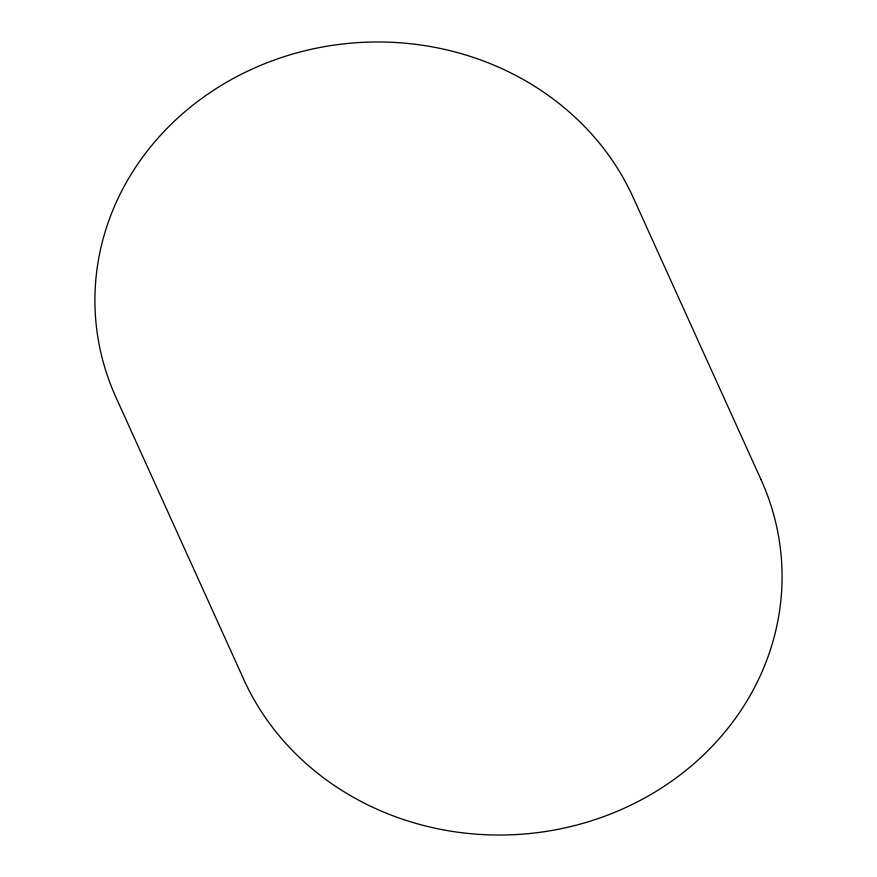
<?xml version="1.0" encoding="UTF-8"?>
<svg xmlns="http://www.w3.org/2000/svg" width="877" height="877" viewBox="0 0 877 877"><rect width="100%" height="100%" fill="white"/><g stroke="black" fill="none" stroke-linecap="round" stroke-linejoin="round"><path stroke-width="1.32" d="M760.995 479.555L633.183 197.446A279.763 255.371 -3.6 0 0 268.077 62.355A279.763 255.371 -3.6 0 0 116.005 397.445L243.817 679.554A279.763 255.371 -3.6 0 0 608.923 814.645A279.763 255.371 -3.6 0 0 760.995 479.555"/></g></svg>
